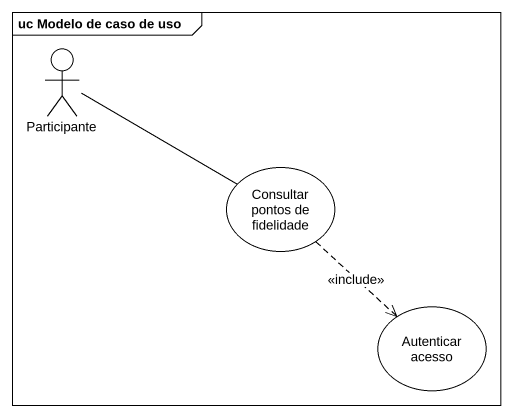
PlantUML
@startuml
mainframe uc Modelo de caso de uso
actor Participante
usecase "Consultar pontos de fidelidade" as Consultar_pontos_de
usecase "Autenticar acesso" as Autenticar_acesso
Participante -right- Consultar_pontos_de
Consultar_pontos_de ..> Autenticar_acesso : <<include>>
@enduml
